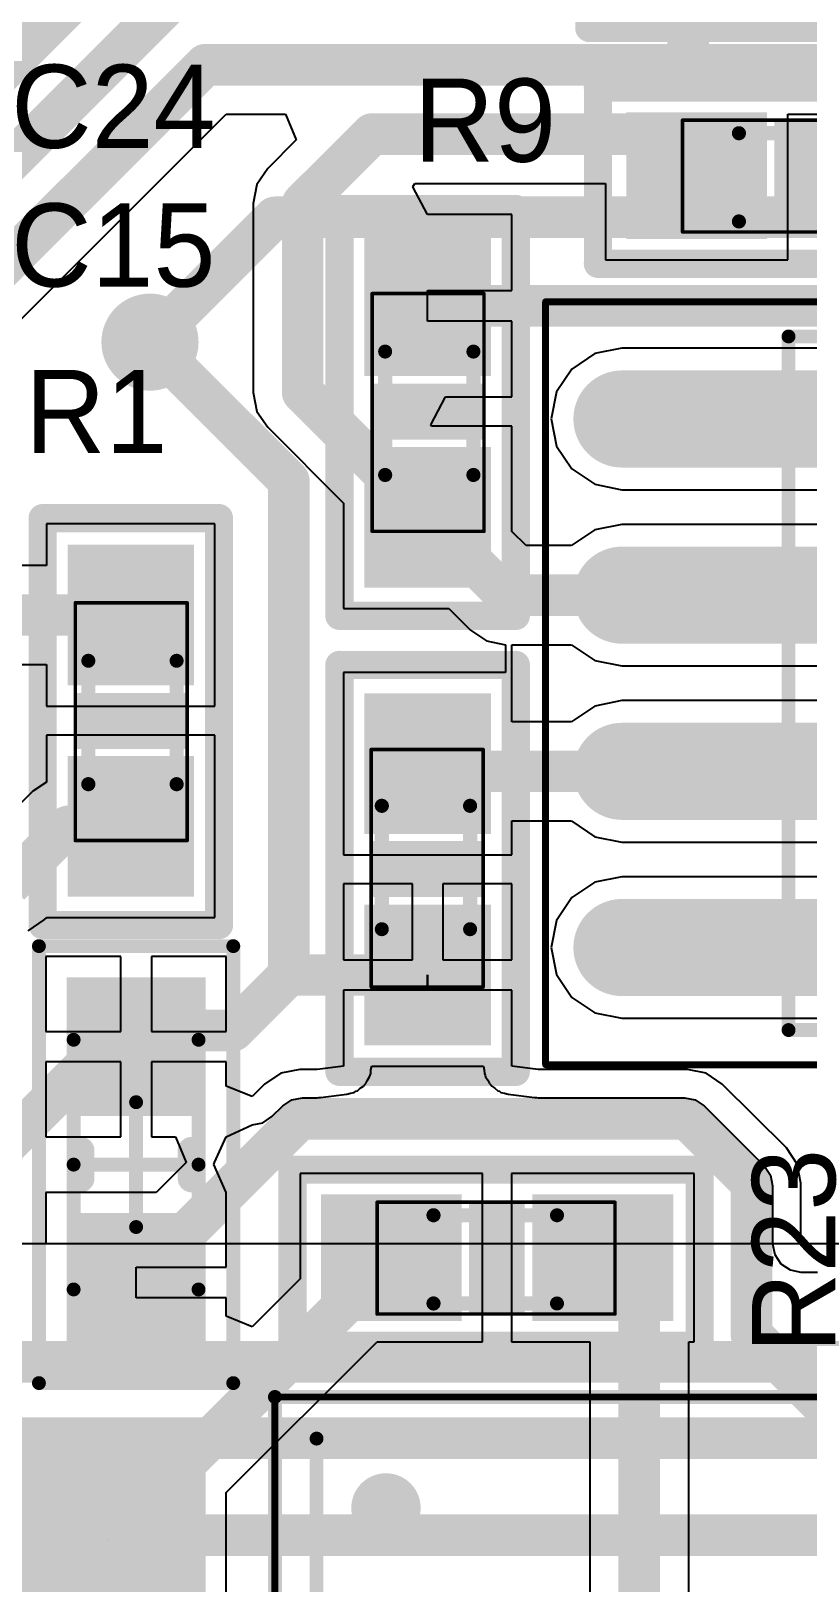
# Model space of a CAD drawing. Header units: millimetres. Extents: x 59 to 152, y 30 to 146.
# Drawn here: x 89.64 to 95.24, y 121.36 to 132.54 of the extents above; entities that cross this region are included whole.
import ezdxf

# ---------------------------------------------------------------- set-up
doc = ezdxf.new("R2010")
doc.units = ezdxf.units.MM
for name, color, linetype in [('BottomLayer', 5, 'Continuous'), ('BottomSolder', 6, 'Continuous'), ('Mechanical1', 6, 'Continuous'), ('Mechanical13', 56, 'Continuous'), ('Mechanical15', 56, 'Continuous'), ('Mechanical16', 56, 'Continuous'), ('Mechanical6', 56, 'Continuous'), ('MultiLayer', 9, 'Continuous'), ('PadHoleLayer', 156, 'Continuous'), ('TopLayer', 1, 'Continuous'), ('TopOverlay', 2, 'Continuous'), ('TopPaste', 8, 'Continuous'), ('TopSolder', 216, 'Continuous'), ('ViaHoleLayer', 16, 'Continuous')]:
    doc.layers.add(name, color=color, linetype=linetype)

# ---------------------------------------------------------------- blocks, each defined once
blk = doc.blocks.new('C0603_187')
at = {"layer": 'Mechanical16'}
for points, const_width in [([(-0.85, 0.406), (0.864, 0.406)], 0.0254), ([(-0.85, 0.406), (-0.85, -0.4)], 0.0254), ([(-0.432, 0.33), (0.457, 0.33)], 0.102), ([(0.864, 0.406), (0.864, -0.4)], 0.0254), ([(-0.432, -0.306), (0.457, -0.306)], 0.102), ([(-0.85, -0.4), (0.864, -0.4)], 0.0254)]:
    blk.add_lwpolyline(points, dxfattribs=dict(at, const_width=const_width))
for points, const_width in [([(-0.856, 0.406, 1), (-0.844, 0.406, 1)], 0.0127), ([(-0.856, 0.406, 1), (-0.844, 0.406, 1)], 0.0127), ([(-0.457, 0.33, 1), (-0.407, 0.33, 1)], 0.0508), ([(0.432, 0.33, 1), (0.483, 0.33, 1)], 0.0508), ([(0.857, 0.406, 1), (0.87, 0.406, 1)], 0.0127), ([(0.857, 0.406, 1), (0.87, 0.406, 1)], 0.0127), ([(-0.457, -0.306, 1), (-0.407, -0.306, 1)], 0.0508), ([(0.432, -0.306, 1), (0.483, -0.306, 1)], 0.0508), ([(-0.856, -0.4, 1), (-0.844, -0.4, 1)], 0.0127), ([(-0.856, -0.4, 1), (-0.844, -0.4, 1)], 0.0127), ([(0.857, -0.4, 1), (0.87, -0.4, 1)], 0.0127), ([(0.857, -0.4, 1), (0.87, -0.4, 1)], 0.0127)]:
    blk.add_lwpolyline(points, format="xyb", close=True, dxfattribs=dict(at, const_width=const_width))
for points in [[(-0.837, -0.4), (-0.43, -0.4), (-0.837, 0.406), (-0.43, 0.406)], [(0.433, -0.4), (0.84, -0.4), (0.433, 0.406), (0.84, 0.406)]]:
    blk.add_solid(points, dxfattribs=at)
at = {"layer": 'Mechanical6'}
blk.add_solid([(-0.2, -0.4), (0.203, -0.4), (-0.2, 0.406), (0.203, 0.406)], dxfattribs=at)
at = {"layer": 'TopLayer'}
for points in [[(-1.219, -0.406), (-0.305, -0.406), (-1.219, 0.406), (-0.305, 0.406)], [(0.305, -0.406), (1.219, -0.406), (0.305, 0.406), (1.219, 0.406)]]:
    blk.add_solid(points, dxfattribs=at)
at = {"layer": 'TopOverlay', "const_width": 0.203}
for points in [[(-1.46, 0.635), (1.473, 0.635)], [(-1.46, 0.635), (-1.46, -0.635)], [(1.473, 0.635), (1.473, -0.635)], [(-1.46, -0.635), (1.473, -0.635)]]:
    blk.add_lwpolyline(points, dxfattribs=at)
at = {"layer": 'TopOverlay', "const_width": 0.102}
for points in [[(-1.511, 0.635, 1), (-1.41, 0.635, 1)], [(-1.511, 0.635, 1), (-1.41, 0.635, 1)], [(1.422, 0.635, 1), (1.524, 0.635, 1)], [(1.422, 0.635, 1), (1.524, 0.635, 1)], [(-1.511, -0.635, 1), (-1.41, -0.635, 1)], [(-1.511, -0.635, 1), (-1.41, -0.635, 1)], [(1.422, -0.635, 1), (1.524, -0.635, 1)], [(1.422, -0.635, 1), (1.524, -0.635, 1)]]:
    blk.add_lwpolyline(points, format="xyb", close=True, dxfattribs=at)
at = {"layer": 'TopPaste'}
for points in [[(-1.219, -0.406), (-0.305, -0.406), (-1.219, 0.406), (-0.305, 0.406)], [(0.305, -0.406), (1.219, -0.406), (0.305, 0.406), (1.219, 0.406)]]:
    blk.add_solid(points, dxfattribs=at)
at = {"layer": 'TopSolder'}
for points in [[(-1.269, -0.456), (-0.255, -0.456), (-1.269, 0.456), (-0.255, 0.456)], [(0.255, -0.456), (1.269, -0.456), (0.255, 0.456), (1.269, 0.456)]]:
    blk.add_solid(points, dxfattribs=at)
blk = doc.blocks.new('C0603_192')
at = {"layer": 'Mechanical16'}
for points, const_width in [([(0.864, 0.406), (-0.85, 0.406)], 0.0254), ([(-0.85, 0.406), (-0.85, -0.4)], 0.0254), ([(0.457, 0.33), (-0.432, 0.33)], 0.102), ([(0.864, 0.406), (0.864, -0.4)], 0.0254), ([(0.457, -0.306), (-0.432, -0.306)], 0.102), ([(0.864, -0.4), (-0.85, -0.4)], 0.0254)]:
    blk.add_lwpolyline(points, dxfattribs=dict(at, const_width=const_width))
for points, const_width in [([(-0.856, 0.406, 1), (-0.844, 0.406, 1)], 0.0127), ([(-0.856, 0.406, 1), (-0.844, 0.406, 1)], 0.0127), ([(-0.457, 0.33, 1), (-0.407, 0.33, 1)], 0.0508), ([(0.432, 0.33, 1), (0.483, 0.33, 1)], 0.0508), ([(0.857, 0.406, 1), (0.87, 0.406, 1)], 0.0127), ([(0.857, 0.406, 1), (0.87, 0.406, 1)], 0.0127), ([(-0.457, -0.306, 1), (-0.407, -0.306, 1)], 0.0508), ([(0.432, -0.306, 1), (0.483, -0.306, 1)], 0.0508), ([(-0.856, -0.4, 1), (-0.844, -0.4, 1)], 0.0127), ([(-0.856, -0.4, 1), (-0.844, -0.4, 1)], 0.0127), ([(0.857, -0.4, 1), (0.87, -0.4, 1)], 0.0127), ([(0.857, -0.4, 1), (0.87, -0.4, 1)], 0.0127)]:
    blk.add_lwpolyline(points, format="xyb", close=True, dxfattribs=dict(at, const_width=const_width))
for points in [[(-0.838, -0.4), (-0.431, -0.4), (-0.838, 0.406), (-0.431, 0.406)], [(0.432, -0.4), (0.839, -0.4), (0.432, 0.406), (0.839, 0.406)]]:
    blk.add_solid(points, dxfattribs=at)
at = {"layer": 'Mechanical6'}
blk.add_solid([(-0.2, -0.4), (0.203, -0.4), (-0.2, 0.406), (0.203, 0.406)], dxfattribs=at)
at = {"layer": 'TopLayer'}
for points in [[(-1.219, -0.406), (-0.305, -0.406), (-1.219, 0.406), (-0.305, 0.406)], [(0.305, -0.406), (1.219, -0.406), (0.305, 0.406), (1.219, 0.406)]]:
    blk.add_solid(points, dxfattribs=at)
at = {"layer": 'TopOverlay', "const_width": 0.203}
for points in [[(1.473, 0.635), (-1.46, 0.635)], [(-1.46, 0.635), (-1.46, -0.635)], [(1.473, 0.635), (1.473, -0.635)], [(1.473, -0.635), (-1.46, -0.635)]]:
    blk.add_lwpolyline(points, dxfattribs=at)
at = {"layer": 'TopOverlay', "const_width": 0.102}
for points in [[(-1.511, 0.635, 1), (-1.41, 0.635, 1)], [(-1.511, 0.635, 1), (-1.41, 0.635, 1)], [(1.422, 0.635, 1), (1.524, 0.635, 1)], [(1.422, 0.635, 1), (1.524, 0.635, 1)], [(-1.511, -0.635, 1), (-1.41, -0.635, 1)], [(-1.511, -0.635, 1), (-1.41, -0.635, 1)], [(1.422, -0.635, 1), (1.524, -0.635, 1)], [(1.422, -0.635, 1), (1.524, -0.635, 1)]]:
    blk.add_lwpolyline(points, format="xyb", close=True, dxfattribs=at)
at = {"layer": 'TopPaste'}
for points in [[(-1.219, -0.406), (-0.305, -0.406), (-1.219, 0.406), (-0.305, 0.406)], [(0.305, -0.406), (1.219, -0.406), (0.305, 0.406), (1.219, 0.406)]]:
    blk.add_solid(points, dxfattribs=at)
at = {"layer": 'TopSolder'}
for points in [[(-1.269, -0.456), (-0.255, -0.456), (-1.269, 0.456), (-0.255, 0.456)], [(0.255, -0.456), (1.269, -0.456), (0.255, 0.456), (1.269, 0.456)]]:
    blk.add_solid(points, dxfattribs=at)
blk = doc.blocks.new('C0603_196')
at = {"layer": 'Mechanical16'}
for points, const_width in [([(0.864, 0.406), (-0.85, 0.406)], 0.0254), ([(-0.85, -0.4), (-0.85, 0.406)], 0.0254), ([(0.457, 0.33), (-0.432, 0.33)], 0.102), ([(0.864, -0.4), (0.864, 0.406)], 0.0254), ([(0.457, -0.306), (-0.432, -0.306)], 0.102), ([(0.864, -0.4), (-0.85, -0.4)], 0.0254)]:
    blk.add_lwpolyline(points, dxfattribs=dict(at, const_width=const_width))
for points, const_width in [([(-0.856, 0.406, 1), (-0.844, 0.406, 1)], 0.0127), ([(-0.856, 0.406, 1), (-0.844, 0.406, 1)], 0.0127), ([(-0.457, 0.33, 1), (-0.407, 0.33, 1)], 0.0508), ([(0.432, 0.33, 1), (0.483, 0.33, 1)], 0.0508), ([(0.857, 0.406, 1), (0.87, 0.406, 1)], 0.0127), ([(0.857, 0.406, 1), (0.87, 0.406, 1)], 0.0127), ([(-0.457, -0.306, 1), (-0.407, -0.306, 1)], 0.0508), ([(0.432, -0.306, 1), (0.483, -0.306, 1)], 0.0508), ([(-0.856, -0.4, 1), (-0.844, -0.4, 1)], 0.0127), ([(-0.856, -0.4, 1), (-0.844, -0.4, 1)], 0.0127), ([(0.857, -0.4, 1), (0.87, -0.4, 1)], 0.0127), ([(0.857, -0.4, 1), (0.87, -0.4, 1)], 0.0127)]:
    blk.add_lwpolyline(points, format="xyb", close=True, dxfattribs=dict(at, const_width=const_width))
for points in [[(-0.839, -0.401), (-0.432, -0.401), (-0.839, 0.406), (-0.432, 0.406)], [(0.431, -0.401), (0.838, -0.401), (0.431, 0.406), (0.838, 0.406)]]:
    blk.add_solid(points, dxfattribs=at)
at = {"layer": 'Mechanical6'}
blk.add_solid([(-0.2, -0.4), (0.203, -0.4), (-0.2, 0.406), (0.203, 0.406)], dxfattribs=at)
at = {"layer": 'TopLayer'}
for points in [[(-1.219, -0.406), (-0.305, -0.406), (-1.219, 0.406), (-0.305, 0.406)], [(0.305, -0.406), (1.219, -0.406), (0.305, 0.406), (1.219, 0.406)]]:
    blk.add_solid(points, dxfattribs=at)
at = {"layer": 'TopOverlay', "const_width": 0.203}
for points in [[(1.473, 0.635), (-1.46, 0.635)], [(-1.46, -0.635), (-1.46, 0.635)], [(1.473, -0.635), (1.473, 0.635)], [(1.473, -0.635), (-1.46, -0.635)]]:
    blk.add_lwpolyline(points, dxfattribs=at)
at = {"layer": 'TopOverlay', "const_width": 0.102}
for points in [[(-1.511, 0.635, 1), (-1.41, 0.635, 1)], [(-1.511, 0.635, 1), (-1.41, 0.635, 1)], [(1.422, 0.635, 1), (1.524, 0.635, 1)], [(1.422, 0.635, 1), (1.524, 0.635, 1)], [(-1.511, -0.635, 1), (-1.41, -0.635, 1)], [(-1.511, -0.635, 1), (-1.41, -0.635, 1)], [(1.422, -0.635, 1), (1.524, -0.635, 1)], [(1.422, -0.635, 1), (1.524, -0.635, 1)]]:
    blk.add_lwpolyline(points, format="xyb", close=True, dxfattribs=at)
at = {"layer": 'TopPaste'}
for points in [[(-1.219, -0.406), (-0.305, -0.406), (-1.219, 0.406), (-0.305, 0.406)], [(0.305, -0.406), (1.219, -0.406), (0.305, 0.406), (1.219, 0.406)]]:
    blk.add_solid(points, dxfattribs=at)
at = {"layer": 'TopSolder'}
for points in [[(-1.269, -0.456), (-0.255, -0.456), (-1.269, 0.456), (-0.255, 0.456)], [(0.255, -0.456), (1.269, -0.456), (0.255, 0.456), (1.269, 0.456)]]:
    blk.add_solid(points, dxfattribs=at)
blk = doc.blocks.new('R0603_253')
at = {"layer": 'Mechanical16'}
for points, const_width in [([(-0.85, -0.4), (-0.85, 0.406)], 0.0254), ([(0.864, 0.406), (-0.85, 0.406)], 0.0254), ([(0.457, 0.33), (-0.432, 0.33)], 0.102), ([(0.864, -0.4), (0.864, 0.406)], 0.0254), ([(0.457, -0.306), (-0.432, -0.306)], 0.102), ([(0.864, -0.4), (-0.85, -0.4)], 0.0254)]:
    blk.add_lwpolyline(points, dxfattribs=dict(at, const_width=const_width))
for points, const_width in [([(-0.856, 0.406, 1), (-0.844, 0.406, 1)], 0.0127), ([(-0.856, 0.406, 1), (-0.844, 0.406, 1)], 0.0127), ([(-0.457, 0.33, 1), (-0.407, 0.33, 1)], 0.0508), ([(0.432, 0.33, 1), (0.483, 0.33, 1)], 0.0508), ([(0.857, 0.406, 1), (0.87, 0.406, 1)], 0.0127), ([(0.857, 0.406, 1), (0.87, 0.406, 1)], 0.0127), ([(-0.457, -0.306, 1), (-0.407, -0.306, 1)], 0.0508), ([(0.432, -0.306, 1), (0.483, -0.306, 1)], 0.0508), ([(-0.856, -0.4, 1), (-0.844, -0.4, 1)], 0.0127), ([(-0.856, -0.4, 1), (-0.844, -0.4, 1)], 0.0127), ([(0.857, -0.4, 1), (0.87, -0.4, 1)], 0.0127), ([(0.857, -0.4, 1), (0.87, -0.4, 1)], 0.0127)]:
    blk.add_lwpolyline(points, format="xyb", close=True, dxfattribs=dict(at, const_width=const_width))
for points in [[(-0.838, -0.4), (-0.432, -0.4), (-0.838, 0.406), (-0.432, 0.406)], [(0.432, -0.4), (0.838, -0.4), (0.432, 0.406), (0.838, 0.406)]]:
    blk.add_solid(points, dxfattribs=at)
at = {"layer": 'Mechanical6'}
blk.add_solid([(-0.2, -0.4), (0.203, -0.4), (-0.2, 0.406), (0.203, 0.406)], dxfattribs=at)
at = {"layer": 'TopLayer'}
for points in [[(-1.219, -0.406), (-0.305, -0.406), (-1.219, 0.406), (-0.305, 0.406)], [(0.305, -0.406), (1.219, -0.406), (0.305, 0.406), (1.219, 0.406)]]:
    blk.add_solid(points, dxfattribs=at)
at = {"layer": 'TopOverlay', "const_width": 0.203}
for points in [[(-1.46, -0.635), (-1.46, 0.635)], [(1.473, 0.635), (-1.46, 0.635)], [(1.473, -0.635), (1.473, 0.635)], [(1.473, -0.635), (-1.46, -0.635)]]:
    blk.add_lwpolyline(points, dxfattribs=at)
at = {"layer": 'TopOverlay', "const_width": 0.102}
for points in [[(-1.511, 0.635, 1), (-1.41, 0.635, 1)], [(-1.511, 0.635, 1), (-1.41, 0.635, 1)], [(1.422, 0.635, 1), (1.524, 0.635, 1)], [(1.422, 0.635, 1), (1.524, 0.635, 1)], [(-1.511, -0.635, 1), (-1.41, -0.635, 1)], [(-1.511, -0.635, 1), (-1.41, -0.635, 1)], [(1.422, -0.635, 1), (1.524, -0.635, 1)], [(1.422, -0.635, 1), (1.524, -0.635, 1)]]:
    blk.add_lwpolyline(points, format="xyb", close=True, dxfattribs=at)
at = {"layer": 'TopPaste'}
for points in [[(-1.219, -0.406), (-0.305, -0.406), (-1.219, 0.406), (-0.305, 0.406)], [(0.305, -0.406), (1.219, -0.406), (0.305, 0.406), (1.219, 0.406)]]:
    blk.add_solid(points, dxfattribs=at)
at = {"layer": 'TopSolder'}
for points in [[(-1.269, -0.456), (-0.255, -0.456), (-1.269, 0.456), (-0.255, 0.456)], [(0.255, -0.456), (1.269, -0.456), (0.255, 0.456), (1.269, 0.456)]]:
    blk.add_solid(points, dxfattribs=at)
blk = doc.blocks.new('R0603_261')
at = {"layer": 'Mechanical16'}
for points, const_width in [([(-0.85, 0.406), (-0.85, -0.4)], 0.0254), ([(0.864, 0.406), (-0.85, 0.406)], 0.0254), ([(0.457, 0.33), (-0.432, 0.33)], 0.102), ([(0.864, 0.406), (0.864, -0.4)], 0.0254), ([(0.457, -0.306), (-0.432, -0.306)], 0.102), ([(0.864, -0.4), (-0.85, -0.4)], 0.0254)]:
    blk.add_lwpolyline(points, dxfattribs=dict(at, const_width=const_width))
for points, const_width in [([(-0.856, 0.406, 1), (-0.844, 0.406, 1)], 0.0127), ([(-0.856, 0.406, 1), (-0.844, 0.406, 1)], 0.0127), ([(-0.457, 0.33, 1), (-0.407, 0.33, 1)], 0.0508), ([(0.432, 0.33, 1), (0.483, 0.33, 1)], 0.0508), ([(0.857, 0.406, 1), (0.87, 0.406, 1)], 0.0127), ([(0.857, 0.406, 1), (0.87, 0.406, 1)], 0.0127), ([(-0.457, -0.306, 1), (-0.407, -0.306, 1)], 0.0508), ([(0.432, -0.306, 1), (0.483, -0.306, 1)], 0.0508), ([(-0.856, -0.4, 1), (-0.844, -0.4, 1)], 0.0127), ([(-0.856, -0.4, 1), (-0.844, -0.4, 1)], 0.0127), ([(0.857, -0.4, 1), (0.87, -0.4, 1)], 0.0127), ([(0.857, -0.4, 1), (0.87, -0.4, 1)], 0.0127)]:
    blk.add_lwpolyline(points, format="xyb", close=True, dxfattribs=dict(at, const_width=const_width))
for points in [[(-0.838, -0.4), (-0.432, -0.4), (-0.838, 0.406), (-0.432, 0.406)], [(0.432, -0.4), (0.838, -0.4), (0.432, 0.406), (0.838, 0.406)]]:
    blk.add_solid(points, dxfattribs=at)
at = {"layer": 'Mechanical6'}
blk.add_solid([(-0.2, -0.4), (0.203, -0.4), (-0.2, 0.406), (0.203, 0.406)], dxfattribs=at)
at = {"layer": 'TopLayer'}
for points in [[(-1.219, -0.406), (-0.305, -0.406), (-1.219, 0.406), (-0.305, 0.406)], [(0.305, -0.406), (1.219, -0.406), (0.305, 0.406), (1.219, 0.406)]]:
    blk.add_solid(points, dxfattribs=at)
at = {"layer": 'TopOverlay', "const_width": 0.203}
for points in [[(-1.46, 0.635), (-1.46, -0.635)], [(1.473, 0.635), (-1.46, 0.635)], [(1.473, 0.635), (1.473, -0.635)], [(1.473, -0.635), (-1.46, -0.635)]]:
    blk.add_lwpolyline(points, dxfattribs=at)
at = {"layer": 'TopOverlay', "const_width": 0.102}
for points in [[(-1.511, 0.635, 1), (-1.41, 0.635, 1)], [(-1.511, 0.635, 1), (-1.41, 0.635, 1)], [(1.422, 0.635, 1), (1.524, 0.635, 1)], [(1.422, 0.635, 1), (1.524, 0.635, 1)], [(-1.511, -0.635, 1), (-1.41, -0.635, 1)], [(-1.511, -0.635, 1), (-1.41, -0.635, 1)], [(1.422, -0.635, 1), (1.524, -0.635, 1)], [(1.422, -0.635, 1), (1.524, -0.635, 1)]]:
    blk.add_lwpolyline(points, format="xyb", close=True, dxfattribs=at)
at = {"layer": 'TopPaste'}
for points in [[(-1.219, -0.406), (-0.305, -0.406), (-1.219, 0.406), (-0.305, 0.406)], [(0.305, -0.406), (1.219, -0.406), (0.305, 0.406), (1.219, 0.406)]]:
    blk.add_solid(points, dxfattribs=at)
at = {"layer": 'TopSolder'}
for points in [[(-1.269, -0.456), (-0.255, -0.456), (-1.269, 0.456), (-0.255, 0.456)], [(0.255, -0.456), (1.269, -0.456), (0.255, 0.456), (1.269, 0.456)]]:
    blk.add_solid(points, dxfattribs=at)
blk = doc.blocks.new('R0603_275')
at = {"layer": 'Mechanical16'}
for points, const_width in [([(-0.85, 0.406), (-0.85, -0.4)], 0.0254), ([(0.864, 0.406), (-0.85, 0.406)], 0.0254), ([(0.457, 0.33), (-0.432, 0.33)], 0.102), ([(0.864, 0.406), (0.864, -0.4)], 0.0254), ([(0.457, -0.306), (-0.432, -0.306)], 0.102), ([(0.864, -0.4), (-0.85, -0.4)], 0.0254)]:
    blk.add_lwpolyline(points, dxfattribs=dict(at, const_width=const_width))
for points, const_width in [([(-0.856, 0.406, 1), (-0.844, 0.406, 1)], 0.0127), ([(-0.856, 0.406, 1), (-0.844, 0.406, 1)], 0.0127), ([(-0.457, 0.33, 1), (-0.407, 0.33, 1)], 0.0508), ([(0.432, 0.33, 1), (0.483, 0.33, 1)], 0.0508), ([(0.857, 0.406, 1), (0.87, 0.406, 1)], 0.0127), ([(0.857, 0.406, 1), (0.87, 0.406, 1)], 0.0127), ([(-0.457, -0.306, 1), (-0.407, -0.306, 1)], 0.0508), ([(0.432, -0.306, 1), (0.483, -0.306, 1)], 0.0508), ([(-0.856, -0.4, 1), (-0.844, -0.4, 1)], 0.0127), ([(-0.856, -0.4, 1), (-0.844, -0.4, 1)], 0.0127), ([(0.857, -0.4, 1), (0.87, -0.4, 1)], 0.0127), ([(0.857, -0.4, 1), (0.87, -0.4, 1)], 0.0127)]:
    blk.add_lwpolyline(points, format="xyb", close=True, dxfattribs=dict(at, const_width=const_width))
for points in [[(-0.838, -0.4), (-0.432, -0.4), (-0.838, 0.406), (-0.432, 0.406)], [(0.432, -0.4), (0.838, -0.4), (0.432, 0.406), (0.838, 0.406)]]:
    blk.add_solid(points, dxfattribs=at)
at = {"layer": 'Mechanical6'}
blk.add_solid([(-0.2, -0.4), (0.203, -0.4), (-0.2, 0.406), (0.203, 0.406)], dxfattribs=at)
at = {"layer": 'TopLayer'}
for points in [[(-1.219, -0.406), (-0.305, -0.406), (-1.219, 0.406), (-0.305, 0.406)], [(0.305, -0.406), (1.219, -0.406), (0.305, 0.406), (1.219, 0.406)]]:
    blk.add_solid(points, dxfattribs=at)
at = {"layer": 'TopOverlay', "const_width": 0.203}
for points in [[(-1.46, 0.635), (-1.46, -0.635)], [(1.473, 0.635), (-1.46, 0.635)], [(1.473, 0.635), (1.473, -0.635)], [(1.473, -0.635), (-1.46, -0.635)]]:
    blk.add_lwpolyline(points, dxfattribs=at)
at = {"layer": 'TopOverlay', "const_width": 0.102}
for points in [[(-1.511, 0.635, 1), (-1.41, 0.635, 1)], [(-1.511, 0.635, 1), (-1.41, 0.635, 1)], [(1.422, 0.635, 1), (1.524, 0.635, 1)], [(1.422, 0.635, 1), (1.524, 0.635, 1)], [(-1.511, -0.635, 1), (-1.41, -0.635, 1)], [(-1.511, -0.635, 1), (-1.41, -0.635, 1)], [(1.422, -0.635, 1), (1.524, -0.635, 1)], [(1.422, -0.635, 1), (1.524, -0.635, 1)]]:
    blk.add_lwpolyline(points, format="xyb", close=True, dxfattribs=at)
at = {"layer": 'TopPaste'}
for points in [[(-1.219, -0.406), (-0.305, -0.406), (-1.219, 0.406), (-0.305, 0.406)], [(0.305, -0.406), (1.219, -0.406), (0.305, 0.406), (1.219, 0.406)]]:
    blk.add_solid(points, dxfattribs=at)
at = {"layer": 'TopSolder'}
for points in [[(-1.269, -0.456), (-0.255, -0.456), (-1.269, 0.456), (-0.255, 0.456)], [(0.255, -0.456), (1.269, -0.456), (0.255, 0.456), (1.269, 0.456)]]:
    blk.add_solid(points, dxfattribs=at)
blk = doc.blocks.new('ADI_R_8_N_307')
at = {"layer": 'Mechanical13', "const_width": 0.1}
for points in [[(2, 2.5), (-2, 2.5)], [(2, 2.5), (2, -2.5)], [(2, -2.5), (-2, -2.5)]]:
    blk.add_lwpolyline(points, dxfattribs=at)
at = {"layer": 'Mechanical13', "const_width": 0.05}
for points in [[(1.975, 2.5, 1), (2.025, 2.5, 1)], [(1.975, 2.5, 1), (2.025, 2.5, 1)], [(1.975, -2.5, 1), (2.025, -2.5, 1)], [(1.975, -2.5, 1), (2.025, -2.5, 1)]]:
    blk.add_lwpolyline(points, format="xyb", close=True, dxfattribs=at)
at = {"layer": 'Mechanical15', "const_width": 0.05}
for points in [[(3.75, 2.75), (-3.75, 2.75)], [(3.75, 2.75), (3.75, -2.75)], [(3.75, -2.75), (-3.75, -2.75)]]:
    blk.add_lwpolyline(points, dxfattribs=at)
at = {"layer": 'Mechanical15', "const_width": 0.025}
for points in [[(3.738, 2.75, 1), (3.762, 2.75, 1)], [(3.738, 2.75, 1), (3.762, 2.75, 1)], [(3.738, -2.75, 1), (3.762, -2.75, 1)], [(3.738, -2.75, 1), (3.762, -2.75, 1)]]:
    blk.add_lwpolyline(points, format="xyb", close=True, dxfattribs=at)
at = {"layer": 'TopLayer', "const_width": 0.6}
for points in [[(1.6, 1.905), (3.2, 1.905)], [(1.6, 0.635), (3.2, 0.635)], [(1.6, -0.635), (3.2, -0.635)], [(1.6, -1.905), (3.2, -1.905)]]:
    blk.add_lwpolyline(points, dxfattribs=at)
at = {"layer": 'TopLayer', "const_width": 0.3}
for points in [[(1.45, 1.905, 1), (1.75, 1.905, 1)], [(3.05, 1.905, 1), (3.35, 1.905, 1)], [(1.45, 0.635, 1), (1.75, 0.635, 1)], [(3.05, 0.635, 1), (3.35, 0.635, 1)], [(1.45, -0.635, 1), (1.75, -0.635, 1)], [(3.05, -0.635, 1), (3.35, -0.635, 1)], [(1.45, -1.905, 1), (1.75, -1.905, 1)], [(3.05, -1.905, 1), (3.35, -1.905, 1)]]:
    blk.add_lwpolyline(points, format="xyb", close=True, dxfattribs=at)
at = {"layer": 'TopPaste', "const_width": 0.6}
for points in [[(1.6, 1.905), (3.2, 1.905)], [(1.6, 0.635), (3.2, 0.635)], [(1.6, -0.635), (3.2, -0.635)], [(1.6, -1.905), (3.2, -1.905)]]:
    blk.add_lwpolyline(points, dxfattribs=at)
at = {"layer": 'TopPaste', "const_width": 0.3}
for points in [[(1.45, 1.905, 1), (1.75, 1.905, 1)], [(3.05, 1.905, 1), (3.35, 1.905, 1)], [(1.45, 0.635, 1), (1.75, 0.635, 1)], [(3.05, 0.635, 1), (3.35, 0.635, 1)], [(1.45, -0.635, 1), (1.75, -0.635, 1)], [(3.05, -0.635, 1), (3.35, -0.635, 1)], [(1.45, -1.905, 1), (1.75, -1.905, 1)], [(3.05, -1.905, 1), (3.35, -1.905, 1)]]:
    blk.add_lwpolyline(points, format="xyb", close=True, dxfattribs=at)
at = {"layer": 'TopSolder', "const_width": 0.7}
for points in [[(1.6, 1.905), (3.2, 1.905)], [(1.6, 0.635), (3.2, 0.635)], [(1.6, -0.635), (3.2, -0.635)], [(1.6, -1.905), (3.2, -1.905)]]:
    blk.add_lwpolyline(points, dxfattribs=at)
at = {"layer": 'TopSolder', "const_width": 0.35}
for points in [[(1.425, 1.905, 1), (1.775, 1.905, 1)], [(3.025, 1.905, 1), (3.375, 1.905, 1)], [(1.425, 0.635, 1), (1.775, 0.635, 1)], [(3.025, 0.635, 1), (3.375, 0.635, 1)], [(1.425, -0.635, 1), (1.775, -0.635, 1)], [(3.025, -0.635, 1), (3.375, -0.635, 1)], [(1.425, -1.905, 1), (1.775, -1.905, 1)], [(3.025, -1.905, 1), (3.375, -1.905, 1)]]:
    blk.add_lwpolyline(points, format="xyb", close=True, dxfattribs=at)
blk = doc.blocks.new('LTV_816S_311')
at = {"layer": 'Mechanical13', "const_width": 0.1}
for points in [[(-2.3, -3.3), (-2.3, 3.3)], [(2.3, -3.3), (-2.3, -3.3)]]:
    blk.add_lwpolyline(points, dxfattribs=at)
at = {"layer": 'Mechanical13', "const_width": 0.05}
blk.add_lwpolyline([(-2.325, -3.3, 1), (-2.275, -3.3, 1)], format="xyb", close=True, dxfattribs=at)
blk.add_lwpolyline([(-2.325, -3.3, 1), (-2.275, -3.3, 1)], format="xyb", close=True, dxfattribs=at)
at = {"layer": 'Mechanical15', "const_width": 0.05}
for points in [[(-2.3, -3.3), (-2.3, 3.3)], [(2.3, -3.3), (-2.3, -3.3)]]:
    blk.add_lwpolyline(points, dxfattribs=at)
at = {"layer": 'Mechanical15', "const_width": 0.025}
blk.add_lwpolyline([(-2.312, -3.3, 1), (-2.288, -3.3, 1)], format="xyb", close=True, dxfattribs=at)
blk.add_lwpolyline([(-2.312, -3.3, 1), (-2.288, -3.3, 1)], format="xyb", close=True, dxfattribs=at)
at = {"layer": 'PadHoleLayer'}
blk.add_lwpolyline([(-1.27, -4.5), (-1.27, -4.5, -1), (-1.27, -4.5), (-1.27, -4.5, -1)], format="xyb", close=True, dxfattribs=at)
at = {"layer": 'TopLayer'}
blk.add_solid([(-2.02, -5.15), (-0.52, -5.15), (-2.02, -3.85), (-0.52, -3.85)], dxfattribs=at)
at = {"layer": 'TopOverlay', "const_width": 0.1}
for points in [[(-2, -3), (-2, 3)], [(2, -3), (-2, -3)]]:
    blk.add_lwpolyline(points, dxfattribs=at)
at = {"layer": 'TopOverlay'}
for points, const_width in [([(-1.375, -2.5, 1), (-1.625, -2.5, 1)], 0.25), ([(-1.687, -2.5, 1), (-1.563, -2.5, 1)], 0.125), ([(-1.437, -2.5, 1), (-1.312, -2.5, 1)], 0.125), ([(-2.025, -3, 1), (-1.975, -3, 1)], 0.05), ([(-2.025, -3, 1), (-1.975, -3, 1)], 0.05)]:
    blk.add_lwpolyline(points, format="xyb", close=True, dxfattribs=dict(at, const_width=const_width))
at = {"layer": 'TopPaste'}
blk.add_solid([(-2.02, -5.15), (-0.52, -5.15), (-2.02, -3.85), (-0.52, -3.85)], dxfattribs=at)
at = {"layer": 'TopSolder'}
blk.add_solid([(-2.07, -5.2), (-0.47, -5.2), (-2.07, -3.8), (-0.47, -3.8)], dxfattribs=at)
blk = doc.blocks.new('C0603_340')
at = {"layer": 'Mechanical1', "const_width": 0.1}
for points in [[(0.9, 0.45), (-0.9, 0.45)], [(-0.9, -0.45), (-0.9, 0.45)], [(0.9, -0.45), (0.9, 0.45)], [(0.9, -0.45), (-0.9, -0.45)]]:
    blk.add_lwpolyline(points, dxfattribs=at)
at = {"layer": 'Mechanical1', "const_width": 0.05}
for points in [[(-0.925, 0.45, 1), (-0.875, 0.45, 1)], [(-0.925, 0.45, 1), (-0.875, 0.45, 1)], [(0.875, 0.45, 1), (0.925, 0.45, 1)], [(0.875, 0.45, 1), (0.925, 0.45, 1)], [(-0.925, -0.45, 1), (-0.875, -0.45, 1)], [(-0.925, -0.45, 1), (-0.875, -0.45, 1)], [(0.875, -0.45, 1), (0.925, -0.45, 1)], [(0.875, -0.45, 1), (0.925, -0.45, 1)]]:
    blk.add_lwpolyline(points, format="xyb", close=True, dxfattribs=at)
at = {"layer": 'Mechanical15', "const_width": 0.1}
for points in [[(1.575, 0.7), (-1.575, 0.7)], [(-1.575, -0.7), (-1.575, 0.7)], [(1.575, -0.7), (1.575, 0.7)], [(0, -0.45), (0, 0.45)], [(0.45, 0), (-0.45, 0)], [(1.575, -0.7), (-1.575, -0.7)]]:
    blk.add_lwpolyline(points, dxfattribs=at)
at = {"layer": 'Mechanical15', "const_width": 0.05}
for points in [[(-1.6, 0.7, 1), (-1.55, 0.7, 1)], [(-1.6, 0.7, 1), (-1.55, 0.7, 1)], [(1.55, 0.7, 1), (1.6, 0.7, 1)], [(1.55, 0.7, 1), (1.6, 0.7, 1)], [(-0.025, 0.45, 1), (0.025, 0.45, 1)], [(-0.475, 0, 1), (-0.425, 0, 1)], [(0.425, 0, 1), (0.475, 0, 1)], [(-0.025, -0.45, 1), (0.025, -0.45, 1)], [(-1.6, -0.7, 1), (-1.55, -0.7, 1)], [(-1.6, -0.7, 1), (-1.55, -0.7, 1)], [(1.55, -0.7, 1), (1.6, -0.7, 1)], [(1.55, -0.7, 1), (1.6, -0.7, 1)]]:
    blk.add_lwpolyline(points, format="xyb", close=True, dxfattribs=at)
at = {"layer": 'TopLayer'}
for points in [[(-0.4, -0.45), (-0.4, 0.45), (-1.3, -0.45), (-1.3, 0.45)], [(1.3, -0.45), (1.3, 0.45), (0.4, -0.45), (0.4, 0.45)]]:
    blk.add_solid(points, dxfattribs=at)
at = {"layer": 'TopOverlay', "const_width": 0.2}
for points in [[(0.1, 0.4), (-0.1, 0.4)], [(0.1, -0.4), (-0.1, -0.4)]]:
    blk.add_lwpolyline(points, dxfattribs=at)
at = {"layer": 'TopOverlay', "const_width": 0.1}
for points in [[(-0.15, 0.4, 1), (-0.05, 0.4, 1)], [(0.05, 0.4, 1), (0.15, 0.4, 1)], [(-0.15, -0.4, 1), (-0.05, -0.4, 1)], [(0.05, -0.4, 1), (0.15, -0.4, 1)]]:
    blk.add_lwpolyline(points, format="xyb", close=True, dxfattribs=at)
at = {"layer": 'TopPaste'}
for points in [[(-0.4, -0.45), (-0.4, 0.45), (-1.3, -0.45), (-1.3, 0.45)], [(1.3, -0.45), (1.3, 0.45), (0.4, -0.45), (0.4, 0.45)]]:
    blk.add_solid(points, dxfattribs=at)
at = {"layer": 'TopSolder'}
for points in [[(-0.35, -0.5), (-0.35, 0.5), (-1.35, -0.5), (-1.35, 0.5)], [(1.35, -0.5), (1.35, 0.5), (0.35, -0.5), (0.35, 0.5)]]:
    blk.add_solid(points, dxfattribs=at)

msp = doc.modelspace()

# ---------------------------------------------------------------- linework, layer by layer
at = {"layer": 'BottomLayer'}
msp.add_line((139.1, 123.8), (89.368, 123.8), dxfattribs=at)
at = {"layer": 'BottomLayer', "const_width": 0.3}
for points in [[(90.5, 130.3), (91.4, 131.2)], [(91.4, 131.2), (97.3, 131.2)], [(88.631, 122.95), (95.65, 122.95)], [(88.474, 122.4), (134.8, 122.4)], [(88.414, 121.7), (121.9, 121.7)]]:
    msp.add_lwpolyline(points, dxfattribs=at)
at = {"layer": 'BottomLayer'}
for points, const_width in [([(91.325, 131.2, 1), (91.475, 131.2, 1)], 0.15), ([(91.325, 131.2, 1), (91.475, 131.2, 1)], 0.15), ([(90.35, 130.3, 1), (90.65, 130.3, 1)], 0.3), ([(90.425, 130.3, 1), (90.575, 130.3, 1)], 0.15)]:
    msp.add_lwpolyline(points, format="xyb", close=True, dxfattribs=dict(at, const_width=const_width))
at = {"layer": 'BottomSolder', "const_width": 0.35}
msp.add_lwpolyline([(90.325, 130.3, 1), (90.675, 130.3, 1)], format="xyb", close=True, dxfattribs=at)
at = {"layer": 'MultiLayer', "const_width": 0.3}
msp.add_lwpolyline([(90.35, 130.3, 1), (90.65, 130.3, 1)], format="xyb", close=True, dxfattribs=at)
at = {"layer": 'TopLayer'}
for p, q in [((88.652, 129.548), (91.048, 131.943)), ((91.048, 131.943), (91.477, 131.943)), ((91.477, 131.943), (91.554, 131.758)), ((95.095, 130.894), (95.095, 131.943)), ((95.095, 131.943), (95.305, 131.943)), ((91.554, 131.758), (91.348, 131.552)), ((91.348, 131.552), (91.27, 131.437)), ((91.27, 131.437), (91.243, 131.3)), ((92.393, 131.419), (92.409, 131.443)), ((92.5, 131.219), (92.393, 131.419)), ((92.409, 131.443), (93.781, 131.443)), ((93.781, 131.443), (93.781, 130.894)), ((91.243, 131.3), (91.243, 129.938)), ((93.106, 131.219), (92.5, 131.219)), ((93.106, 130.672), (93.106, 131.219)), ((93.781, 130.894), (95.095, 130.894)), ((92.5, 130.452), (92.5, 130.672)), ((92.5, 130.672), (93.106, 130.672)), ((93.106, 130.452), (92.5, 130.452)), ((93.106, 129.905), (93.106, 130.452)), ((93.9, 130.256), (93.705, 130.217)), ((95.5, 130.256), (93.9, 130.256)), ((93.705, 130.217), (93.54, 130.106)), ((93.54, 130.106), (93.429, 129.941)), ((91.243, 129.938), (91.27, 129.801)), ((92.522, 129.705), (92.629, 129.905)), ((92.629, 129.905), (93.106, 129.905)), ((93.429, 129.941), (93.39, 129.746)), ((91.27, 129.801), (91.348, 129.686)), ((91.348, 129.686), (91.894, 129.14)), ((92.529, 129.695), (92.522, 129.705)), ((93.106, 129.695), (92.529, 129.695)), ((93.106, 128.936), (93.106, 129.695)), ((93.39, 129.746), (93.429, 129.551)), ((93.429, 129.551), (93.54, 129.386)), ((93.54, 129.386), (93.705, 129.275)), ((93.705, 129.275), (93.9, 129.236)), ((93.9, 129.236), (95.5, 129.236)), ((91.894, 129.14), (91.894, 128.381)), ((90.968, 128.991), (89.755, 128.991)), ((89.755, 128.991), (89.755, 128.69)), ((90.968, 127.676), (90.968, 128.991)), ((93.21, 128.833), (93.106, 128.936)), ((93.705, 128.947), (93.54, 128.836)), ((93.9, 128.986), (93.705, 128.947)), ((95.5, 128.986), (93.9, 128.986)), ((93.537, 128.833), (93.21, 128.833)), ((93.54, 128.836), (93.537, 128.833)), ((89.755, 128.69), (89.5, 128.69)), ((91.894, 128.381), (92.653, 128.381)), ((92.653, 128.381), (92.81, 128.224)), ((92.81, 128.224), (92.925, 128.146)), ((92.925, 128.146), (93.062, 128.119)), ((93.062, 128.119), (93.062, 127.919)), ((93.106, 127.919), (93.107, 128.119)), ((93.107, 128.119), (93.537, 128.119)), ((93.537, 128.119), (93.54, 128.116)), ((93.54, 128.116), (93.705, 128.005)), ((93.705, 128.005), (93.9, 127.966)), ((89.5, 127.976), (89.755, 127.976)), ((89.755, 127.976), (89.755, 127.676)), ((93.062, 127.919), (91.894, 127.919)), ((91.894, 127.919), (91.894, 126.605)), ((93.106, 127.563), (93.106, 127.919)), ((93.106, 127.919), (93.106, 127.919)), ((93.9, 127.966), (95.5, 127.966)), ((89.755, 127.676), (90.968, 127.676)), ((93.705, 127.677), (93.54, 127.566)), ((93.9, 127.716), (93.705, 127.677)), ((95.5, 127.716), (93.9, 127.716)), ((93.537, 127.563), (93.106, 127.563)), ((93.54, 127.566), (93.537, 127.563)), ((90.968, 127.467), (89.755, 127.467)), ((89.755, 127.467), (89.755, 127.127)), ((90.968, 126.152), (90.968, 127.467)), ((89.755, 127.127), (89.657, 127.062)), ((89.657, 127.062), (89.494, 126.899)), ((93.106, 126.605), (93.106, 126.849)), ((93.106, 126.849), (93.537, 126.849)), ((93.537, 126.849), (93.54, 126.846)), ((93.54, 126.846), (93.705, 126.735)), ((93.705, 126.735), (93.9, 126.696)), ((93.9, 126.696), (95.5, 126.696)), ((91.894, 126.605), (93.106, 126.605)), ((93.9, 126.446), (93.705, 126.407)), ((95.5, 126.446), (93.9, 126.446)), ((92.39, 126.395), (91.894, 126.395)), ((91.894, 126.395), (91.894, 125.848)), ((92.39, 125.848), (92.39, 126.395)), ((93.106, 126.395), (92.61, 126.395)), ((92.61, 126.395), (92.61, 125.848)), ((93.106, 125.848), (93.106, 126.395)), ((93.705, 126.407), (93.54, 126.296)), ((93.54, 126.296), (93.429, 126.131)), ((89.623, 126.057), (89.739, 126.135)), ((89.739, 126.135), (89.757, 126.152)), ((89.757, 126.152), (90.968, 126.152)), ((93.429, 126.131), (93.39, 125.936)), ((90.29, 125.871), (89.75, 125.871)), ((89.75, 125.871), (89.75, 125.331)), ((90.29, 125.331), (90.29, 125.871)), ((91.05, 125.871), (90.51, 125.871)), ((90.51, 125.871), (90.51, 125.331)), ((91.05, 125.331), (91.05, 125.871)), ((93.39, 125.936), (93.429, 125.741)), ((91.894, 125.848), (92.39, 125.848)), ((92.61, 125.848), (93.106, 125.848)), ((92.5, 125.628), (92.5, 125.738)), ((92.5, 125.738), (92.5, 125.738)), ((92.5, 125.738), (92.5, 125.628)), ((93.429, 125.741), (93.54, 125.576)), ((92.5, 125.628), (91.894, 125.628)), ((91.894, 125.628), (91.894, 125.081)), ((93.106, 125.628), (92.5, 125.628)), ((93.106, 125.257), (93.106, 125.628)), ((93.54, 125.576), (93.705, 125.465)), ((93.705, 125.465), (93.9, 125.426)), ((93.9, 125.426), (95.5, 125.426)), ((89.75, 125.331), (90.29, 125.331)), ((90.51, 125.331), (91.05, 125.331)), ((93.106, 125.081), (93.106, 125.257)), ((90.29, 125.111), (89.75, 125.111)), ((89.75, 125.111), (89.75, 124.571)), ((90.29, 124.571), (90.29, 125.111)), ((91.05, 125.111), (90.51, 125.111)), ((90.51, 125.111), (90.51, 124.571)), ((91.05, 124.937), (91.05, 125.111)), ((91.894, 125.081), (91.704, 125.057)), ((92.092, 125.054), (92.098, 125.081)), ((92.098, 125.081), (92.902, 125.081)), ((92.902, 125.081), (92.908, 125.054)), ((93.296, 125.057), (93.106, 125.081)), ((91.442, 125.03), (91.326, 124.952)), ((91.579, 125.057), (91.442, 125.03)), ((91.704, 125.057), (91.579, 125.057)), ((92.055, 124.956), (92.067, 124.98)), ((92.067, 124.98), (92.082, 125.003)), ((92.082, 125.003), (92.085, 125.015)), ((92.085, 125.015), (92.09, 125.027)), ((92.09, 125.027), (92.092, 125.054)), ((92.908, 125.054), (92.91, 125.027)), ((92.91, 125.027), (92.915, 125.015)), ((92.915, 125.015), (92.918, 125.003)), ((92.918, 125.003), (92.933, 124.98)), ((92.933, 124.98), (92.945, 124.956)), ((94.371, 125.057), (93.296, 125.057)), ((94.507, 125.03), (94.371, 125.057)), ((94.623, 124.952), (94.507, 125.03)), ((91.235, 124.861), (91.05, 124.937)), ((91.326, 124.952), (91.235, 124.861)), ((91.522, 124.838), (91.599, 124.853)), ((91.599, 124.853), (91.704, 124.853)), ((91.704, 124.853), (91.716, 124.855)), ((91.716, 124.855), (91.729, 124.855)), ((91.729, 124.855), (91.919, 124.878)), ((91.919, 124.878), (91.945, 124.887)), ((91.945, 124.887), (91.972, 124.892)), ((91.972, 124.892), (91.982, 124.9)), ((91.982, 124.9), (91.995, 124.904)), ((91.995, 124.904), (92.015, 124.921)), ((92.015, 124.921), (92.038, 124.937)), ((92.038, 124.937), (92.045, 124.947)), ((92.045, 124.947), (92.055, 124.956)), ((92.945, 124.956), (92.955, 124.947)), ((92.955, 124.947), (92.962, 124.937)), ((92.962, 124.937), (92.985, 124.921)), ((92.985, 124.921), (93.005, 124.904)), ((93.005, 124.904), (93.018, 124.9)), ((93.018, 124.9), (93.028, 124.892)), ((93.028, 124.892), (93.055, 124.887)), ((93.055, 124.887), (93.081, 124.878)), ((93.081, 124.878), (93.271, 124.855)), ((93.271, 124.855), (93.284, 124.855)), ((93.284, 124.855), (93.296, 124.853)), ((93.296, 124.853), (94.35, 124.853)), ((94.35, 124.853), (94.428, 124.838)), ((95.085, 124.491), (94.623, 124.952)), ((91.379, 124.717), (91.456, 124.794)), ((91.456, 124.794), (91.522, 124.838)), ((94.428, 124.838), (94.493, 124.794)), ((94.493, 124.794), (94.926, 124.361)), ((91.05, 124.571), (91.235, 124.657)), ((91.235, 124.657), (91.313, 124.672)), ((91.313, 124.672), (91.379, 124.717)), ((89.75, 124.571), (90.29, 124.571)), ((90.51, 124.571), (90.684, 124.571)), ((90.684, 124.571), (90.761, 124.386)), ((90.964, 124.386), (91.05, 124.571)), ((95.162, 124.375), (95.085, 124.491)), ((90.761, 124.386), (90.545, 124.171)), ((90.961, 124.371), (90.964, 124.386)), ((91.05, 124.171), (90.961, 124.371)), ((92.895, 124.306), (91.581, 124.306)), ((91.581, 124.306), (91.581, 123.547)), ((92.895, 123.094), (92.895, 124.306)), ((94.419, 124.306), (93.105, 124.306)), ((93.105, 124.306), (93.105, 123.094)), ((94.419, 123.094), (94.419, 124.306)), ((94.926, 124.361), (94.97, 124.295)), ((94.97, 124.295), (94.985, 124.218)), ((95.189, 124.238), (95.162, 124.375)), ((94.985, 124.218), (94.985, 123.8)), ((95.189, 123.8), (95.189, 124.238)), ((90.545, 124.171), (89.75, 124.171)), ((89.75, 124.171), (89.75, 123.8)), ((91.05, 123.631), (91.05, 124.171)), ((91.05, 124.171), (91.05, 124.171)), ((89.75, 123.8), (89.368, 123.8)), ((94.985, 123.8), (95.001, 123.722)), ((96.481, 123.8), (95.189, 123.8)), ((90.4, 123.411), (90.4, 123.631)), ((90.4, 123.631), (91.05, 123.631)), ((95.001, 123.722), (95.045, 123.656)), ((95.045, 123.656), (95.111, 123.612)), ((91.581, 123.547), (91.235, 123.201)), ((95.111, 123.612), (95.189, 123.596)), ((95.189, 123.596), (95.308, 123.596)), ((91.05, 123.411), (90.4, 123.411)), ((91.05, 123.278), (91.05, 123.411)), ((91.235, 123.201), (91.05, 123.278)), ((91.05, 122.007), (92.136, 123.094)), ((92.136, 123.094), (92.895, 123.094)), ((93.105, 123.094), (93.668, 123.094)), ((93.668, 123.094), (93.668, 120.673)), ((94.382, 120.525), (94.382, 123.094)), ((94.382, 123.094), (94.419, 123.094)), ((91.05, 120.716), (91.05, 122.007))]:
    msp.add_line(p, q, dxfattribs=at)
at = {"layer": 'TopLayer', "const_width": 0.3}
for points in [[(87.986, 130.8), (92.686, 135.5)], [(88.193, 130.3), (91.949, 134.056)], [(94.376, 132.376), (94.376, 133.2)], [(94.3, 132.3), (94.376, 132.376)], [(88.4, 129.8), (90.9, 132.3)], [(90.9, 132.3), (94.3, 132.3)], [(94.3, 132.3), (95.6, 132.3)], [(91.6, 131.3), (92.1, 131.8)], [(92.1, 131.8), (94.138, 131.8)], [(94.138, 131.8), (94.438, 131.5)], [(91.6, 129.938), (91.6, 131.3)], [(92.5, 130.562), (98.524, 130.562)], [(90.5, 130.3), (91.5, 129.3)], [(91.6, 129.938), (92.5, 129.038)], [(94.7, 129.746), (96.254, 129.746)], [(91.5, 125.738), (91.5, 129.3)], [(92.5, 129.038), (93.062, 128.476)], [(93.062, 128.476), (94.7, 128.476)], [(88.946, 128.333), (90.362, 128.333)], [(92.5, 127.262), (92.556, 127.206)], [(92.556, 127.206), (94.7, 127.206)], [(94.7, 127.206), (95.694, 127.206)], [(89.487, 126.387), (89.909, 126.809)], [(89.909, 126.809), (90.362, 126.809)], [(91.1, 125.338), (91.5, 125.738)], [(91.5, 125.738), (92.5, 125.738)], [(89.437, 124.487), (90.4, 125.45)], [(90.512, 125.338), (91.1, 125.338)], [(90.4, 123.521), (91.579, 124.7)], [(91.579, 124.7), (94.371, 124.7)], [(94.371, 124.7), (94.832, 124.238)], [(94.832, 123.148), (94.832, 124.238)], [(90.204, 121.666), (92.238, 123.7)], [(92.376, 123.562), (92.501, 123.687)], [(94.025, 120.525), (94.025, 123.687)], [(94.832, 123.148), (95.531, 122.45)], [(89.9, 121.666), (90.05, 121.816)], [(90.2, 121.666), (90.204, 121.666)]]:
    msp.add_lwpolyline(points, dxfattribs=at)
at = {"layer": 'TopLayer'}
for points, const_width in [([(94.301, 132.376, 1), (94.451, 132.376, 1)], 0.15), ([(94.301, 132.376, 1), (94.451, 132.376, 1)], 0.15), ([(90.825, 132.3, 1), (90.975, 132.3, 1)], 0.15), ([(90.825, 132.3, 1), (90.975, 132.3, 1)], 0.15), ([(94.225, 132.3, 1), (94.375, 132.3, 1)], 0.15), ([(94.225, 132.3, 1), (94.375, 132.3, 1)], 0.15), ([(94.225, 132.3, 1), (94.375, 132.3, 1)], 0.15), ([(92.025, 131.8, 1), (92.175, 131.8, 1)], 0.15), ([(92.025, 131.8, 1), (92.175, 131.8, 1)], 0.15), ([(94.063, 131.8, 1), (94.213, 131.8, 1)], 0.15), ([(94.063, 131.8, 1), (94.213, 131.8, 1)], 0.15), ([(94.363, 131.5, 1), (94.513, 131.5, 1)], 0.15), ([(91.525, 131.3, 1), (91.675, 131.3, 1)], 0.15), ([(91.525, 131.3, 1), (91.675, 131.3, 1)], 0.15), ([(92.425, 130.562, 1), (92.575, 130.562, 1)], 0.15), ([(90.35, 130.3, 1), (90.65, 130.3, 1)], 0.3), ([(90.425, 130.3, 1), (90.575, 130.3, 1)], 0.15), ([(91.525, 129.938, 1), (91.675, 129.938, 1)], 0.15), ([(91.525, 129.938, 1), (91.675, 129.938, 1)], 0.15), ([(94.625, 129.746, 1), (94.775, 129.746, 1)], 0.15), ([(91.425, 129.3, 1), (91.575, 129.3, 1)], 0.15), ([(91.425, 129.3, 1), (91.575, 129.3, 1)], 0.15), ([(92.425, 129.038, 1), (92.575, 129.038, 1)], 0.15), ([(92.425, 129.038, 1), (92.575, 129.038, 1)], 0.15), ([(92.987, 128.476, 1), (93.137, 128.476, 1)], 0.15), ([(92.987, 128.476, 1), (93.137, 128.476, 1)], 0.15), ([(94.625, 128.476, 1), (94.775, 128.476, 1)], 0.15), ([(90.287, 128.333, 1), (90.437, 128.333, 1)], 0.15), ([(92.425, 127.262, 1), (92.575, 127.262, 1)], 0.15), ([(92.481, 127.206, 1), (92.631, 127.206, 1)], 0.15), ([(92.481, 127.206, 1), (92.631, 127.206, 1)], 0.15), ([(94.625, 127.206, 1), (94.775, 127.206, 1)], 0.15), ([(94.625, 127.206, 1), (94.775, 127.206, 1)], 0.15), ([(89.834, 126.809, 1), (89.984, 126.809, 1)], 0.15), ([(89.834, 126.809, 1), (89.984, 126.809, 1)], 0.15), ([(90.287, 126.809, 1), (90.437, 126.809, 1)], 0.15), ([(91.425, 125.738, 1), (91.575, 125.738, 1)], 0.15), ([(91.425, 125.738, 1), (91.575, 125.738, 1)], 0.15), ([(91.425, 125.738, 1), (91.575, 125.738, 1)], 0.15), ([(92.425, 125.738, 1), (92.575, 125.738, 1)], 0.15), ([(90.325, 125.45, 1), (90.475, 125.45, 1)], 0.15), ([(90.437, 125.338, 1), (90.587, 125.338, 1)], 0.15), ([(91.025, 125.338, 1), (91.175, 125.338, 1)], 0.15), ([(91.025, 125.338, 1), (91.175, 125.338, 1)], 0.15), ([(91.504, 124.7, 1), (91.654, 124.7, 1)], 0.15), ([(91.504, 124.7, 1), (91.654, 124.7, 1)], 0.15), ([(94.296, 124.7, 1), (94.446, 124.7, 1)], 0.15), ([(94.296, 124.7, 1), (94.446, 124.7, 1)], 0.15), ([(94.757, 124.238, 1), (94.907, 124.238, 1)], 0.15), ([(94.757, 124.238, 1), (94.907, 124.238, 1)], 0.15), ([(92.163, 123.7, 1), (92.313, 123.7, 1)], 0.15), ([(92.426, 123.687, 1), (92.576, 123.687, 1)], 0.15), ([(93.95, 123.687, 1), (94.1, 123.687, 1)], 0.15), ([(90.325, 123.521, 1), (90.475, 123.521, 1)], 0.15), ([(92.301, 123.562, 1), (92.451, 123.562, 1)], 0.15), ([(94.757, 123.148, 1), (94.907, 123.148, 1)], 0.15), ([(94.757, 123.148, 1), (94.907, 123.148, 1)], 0.15), ([(89.975, 121.816, 1), (90.125, 121.816, 1)], 0.15), ([(89.825, 121.666, 1), (89.975, 121.666, 1)], 0.15), ([(90.125, 121.666, 1), (90.275, 121.666, 1)], 0.15), ([(90.129, 121.666, 1), (90.279, 121.666, 1)], 0.15), ([(90.129, 121.666, 1), (90.279, 121.666, 1)], 0.15)]:
    msp.add_lwpolyline(points, format="xyb", close=True, dxfattribs=dict(at, const_width=const_width))
at = {"layer": 'TopSolder', "const_width": 0.35}
msp.add_lwpolyline([(90.325, 130.3, 1), (90.675, 130.3, 1)], format="xyb", close=True, dxfattribs=at)
at = {"layer": 'ViaHoleLayer', "const_width": 0.15}
msp.add_lwpolyline([(90.425, 130.3, 1), (90.575, 130.3, 1)], format="xyb", close=True, dxfattribs=at)

# ---------------------------------------------------------------- block references
for name, p, rotation in [('C0603_192', (95.138, 133.2), 180), ('R0603_261', (95.2, 131.5), 180), ('C0603_196', (92.5, 129.8), 270), ('ADI_R_8_N_307', (97.1, 127.841), 180), ('R0603_253', (90.362, 127.571), 270), ('C0603_187', (92.5, 126.5), 90), ('C0603_340', (90.4, 124.371), 270), ('R0603_275', (93, 123.7), 180), ('LTV_816S_311', (94.7, 120.396), 270)]:
    msp.add_blockref(name, p, dxfattribs=dict(rotation=rotation))

# ---------------------------------------------------------------- texts
at = {"layer": 'TopOverlay'}
for s, p in [('C24', (89.5, 131.7)), ('R9', (92.4, 131.6)), ('C15', (89.5, 130.7)), ('R1', (89.6, 129.5))]:
    msp.add_text(s, height=0.6, dxfattribs=at).set_placement(p)
msp.add_text('R23', height=0.6, rotation=90, dxfattribs=at).set_placement((95.437, 123.013))

doc.saveas('drawing.dxf')
